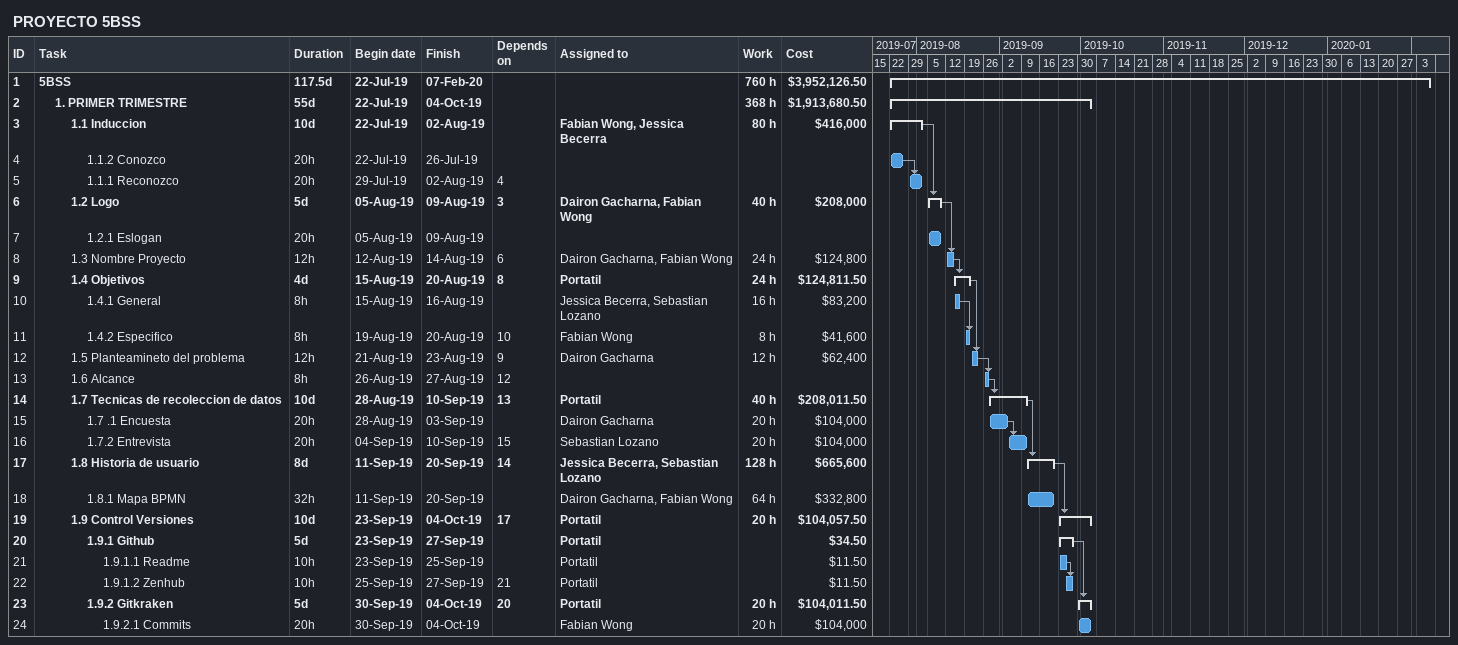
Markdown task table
PROYECTO 5BSS

| ID | Level | Task | Duration | Start | Finish | Predecessors | Resources | Work (h) | Cost ($) |
|---|---|---|---|---|---|---|---|---|---|
| 1 | 1 | **5BSS** | 117.5d | 2019-07-22 | 2020-02-07 |  |  | 760 | 3952126.50 |
| 2 | 2 | **1. PRIMER TRIMESTRE** | 55d | 2019-07-22 | 2019-10-04 |  |  | 368 | 1913680.50 |
| 3 | 3 | **1.1 Induccion** | 10d | 2019-07-22 | 2019-08-02 |  | Fabian Wong, Jessica Becerra | 80 | 416000 |
| 4 | 4 | 1.1.2 Conozco | 20h | 2019-07-22 | 2019-07-26 |  |  |  |  |
| 5 | 4 | 1.1.1 Reconozco | 20h | 2019-07-29 | 2019-08-02 | 4 |  |  |  |
| 6 | 3 | **1.2 Logo** | 5d | 2019-08-05 | 2019-08-09 | 3 | Dairon Gacharna, Fabian Wong | 40 | 208000 |
| 7 | 4 | 1.2.1 Eslogan | 20h | 2019-08-05 | 2019-08-09 |  |  |  |  |
| 8 | 3 | 1.3 Nombre Proyecto | 12h | 2019-08-12 | 2019-08-14 | 6 | Dairon Gacharna, Fabian Wong | 24 | 124800 |
| 9 | 3 | **1.4 Objetivos** | 4d | 2019-08-15 | 2019-08-20 | 8 | Portatil | 24 | 124811.50 |
| 10 | 4 | 1.4.1 General | 8h | 2019-08-15 | 2019-08-16 |  | Jessica Becerra, Sebastian Lozano | 16 | 83200 |
| 11 | 4 | 1.4.2 Especifico | 8h | 2019-08-19 | 2019-08-20 | 10 | Fabian Wong | 8 | 41600 |
| 12 | 3 | 1.5 Planteamineto del problema | 12h | 2019-08-21 | 2019-08-23 | 9 | Dairon Gacharna | 12 | 62400 |
| 13 | 3 | 1.6 Alcance | 8h | 2019-08-26 | 2019-08-27 | 12 |  |  |  |
| 14 | 3 | **1.7 Tecnicas de recoleccion de datos** | 10d | 2019-08-28 | 2019-09-10 | 13 | Portatil | 40 | 208011.50 |
| 15 | 4 | 1.7 .1 Encuesta | 20h | 2019-08-28 | 2019-09-03 |  | Dairon Gacharna | 20 | 104000 |
| 16 | 4 | 1.7.2 Entrevista | 20h | 2019-09-04 | 2019-09-10 | 15 | Sebastian Lozano | 20 | 104000 |
| 17 | 3 | **1.8 Historia de usuario** | 8d | 2019-09-11 | 2019-09-20 | 14 | Jessica Becerra, Sebastian Lozano | 128 | 665600 |
| 18 | 4 | 1.8.1 Mapa BPMN | 32h | 2019-09-11 | 2019-09-20 |  | Dairon Gacharna, Fabian Wong | 64 | 332800 |
| 19 | 3 | **1.9 Control Versiones** | 10d | 2019-09-23 | 2019-10-04 | 17 | Portatil | 20 | 104057.50 |
| 20 | 4 | **1.9.1 Github** | 5d | 2019-09-23 | 2019-09-27 |  | Portatil |  | 34.50 |
| 21 | 5 | 1.9.1.1 Readme | 10h | 2019-09-23 | 2019-09-25 |  | Portatil |  | 11.50 |
| 22 | 5 | 1.9.1.2 Zenhub | 10h | 2019-09-25 | 2019-09-27 | 21 | Portatil |  | 11.50 |
| 23 | 4 | **1.9.2 Gitkraken** | 5d | 2019-09-30 | 2019-10-04 | 20 | Portatil | 20 | 104011.50 |
| 24 | 5 | 1.9.2.1 Commits | 20h | 2019-09-30 | 2019-10-04 |  | Fabian Wong | 20 | 104000 |
